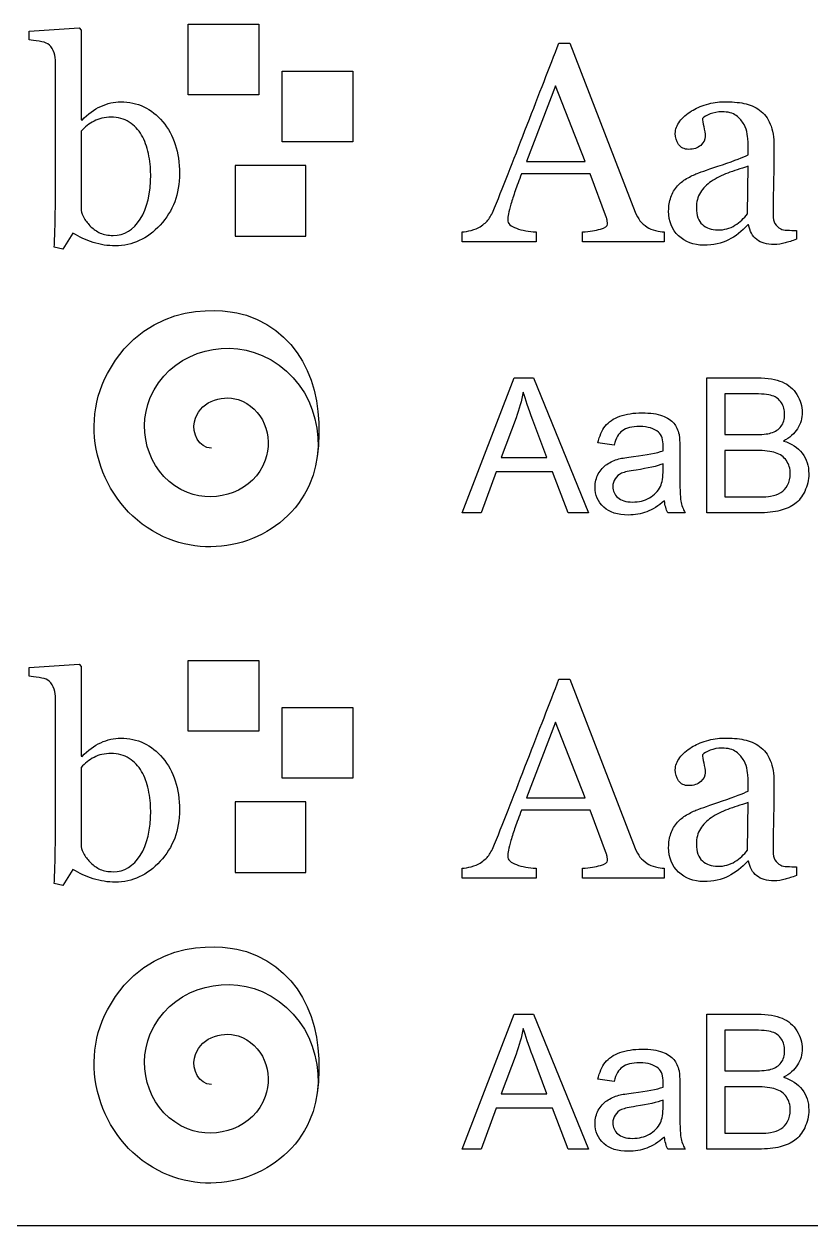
# Model space of a CAD drawing. Header units: inches. Extents: x 0 to 4, y 0 to 2.5.
# Drawn here: x 1.147 to 1.843, y 0 to 1.062 of the extents above; entities that cross this region are included whole.
import ezdxf

# ---------------------------------------------------------------- set-up
doc = ezdxf.new("R2010")
doc.units = ezdxf.units.IN
doc.layers.get('0').update_dxf_attribs({"linetype": 'CONTINUOUS'})

msp = doc.modelspace()

# ---------------------------------------------------------------- linework, layer by layer
at = {"color": 7}
for p, q in [((1.151177, 1.05622), (1.195366, 1.059027)), ((1.151177, 1.048407), (1.151177, 1.05622)), ((1.195366, 1.059027), (1.197076, 1.057196)), ((1.197076, 1.057196), (1.197076, 0.97785)), ((1.291667, 1), (1.291667, 1.0625)), ((1.291667, 1.0625), (1.354167, 1.0625)), ((1.354167, 1.0625), (1.354167, 1)), ((1.619662, 1.045722), (1.629427, 1.045722)), ((1.629427, 1.045722), (1.687167, 0.896308)), ((1.17437, 0.911567), (1.17437, 1.030707)), ((1.375, 0.958333), (1.375, 1.020833)), ((1.375, 1.020833), (1.4375, 1.020833)), ((1.4375, 1.020833), (1.4375, 0.958333)), ((1.354167, 1), (1.291667, 1)), ((1.61661, 1.008002), (1.590853, 0.940864)), ((1.642855, 0.940864), (1.61661, 1.008002)), ((1.197076, 0.97785), (1.19793, 0.977606)), ((1.197076, 0.967719), (1.197076, 0.897651)), ((1.4375, 0.958333), (1.375, 0.958333)), ((1.786898, 0.946967), (1.786898, 0.959052)), ((1.395833, 0.9375), (1.333333, 0.9375)), ((1.333333, 0.9375), (1.333333, 0.875)), ((1.395833, 0.875), (1.395833, 0.9375)), ((1.590853, 0.940864), (1.642855, 0.940864)), ((1.78641, 0.894599), (1.787142, 0.936713)), ((1.258599, 0.929511), (1.258599, 0.929511)), ((1.284111, 0.930365), (1.284112, 0.930366)), ((1.64725, 0.929999), (1.586581, 0.929999)), ((1.661654, 0.891181), (1.64725, 0.929999)), ((1.787386, 0.885078), (1.786654, 0.885078)), ((1.189874, 0.877631), (1.18084, 0.863593)), ((1.333333, 0.875), (1.395833, 0.875)), ((1.534213, 0.870063), (1.534213, 0.87873)), ((1.599398, 0.87873), (1.599398, 0.870063)), ((1.640536, 0.870063), (1.640536, 0.87873)), ((1.712679, 0.87873), (1.712679, 0.870063)), ((1.829745, 0.880072), (1.829745, 0.87226)), ((1.18084, 0.863593), (1.173272, 0.865302)), ((1.599398, 0.870063), (1.534213, 0.870063)), ((1.712679, 0.870063), (1.640536, 0.870063)), ((1.534213, 0.630425), (1.58003, 0.749729)), ((1.58003, 0.749729), (1.597038, 0.749729)), ((1.597038, 0.749729), (1.645866, 0.630425)), ((1.750521, 0.630425), (1.750521, 0.749729)), ((1.750521, 0.749729), (1.79528, 0.749729)), ((1.790153, 0.73565), (1.766309, 0.73565)), ((1.766309, 0.73565), (1.766309, 0.699599)), ((1.581739, 0.71441), (1.568636, 0.679416)), ((1.609082, 0.679416), (1.596631, 0.712457)), ((1.668491, 0.69024), (1.654168, 0.692193)), ((1.766309, 0.699599), (1.792106, 0.699599)), ((1.726596, 0.68617), (1.726596, 0.666639)), ((1.793896, 0.68552), (1.766308, 0.68552)), ((1.766308, 0.68552), (1.766309, 0.644504)), ((1.568636, 0.679416), (1.609082, 0.679416)), ((1.711784, 0.66843), (1.711784, 0.673801)), ((1.564079, 0.666558), (1.550977, 0.630425)), ((1.613965, 0.666558), (1.564079, 0.666558)), ((1.627881, 0.630425), (1.613965, 0.666558)), ((1.713006, 0.641086), (1.713005, 0.641086)), ((1.766309, 0.644504), (1.796012, 0.644504)), ((1.550977, 0.630425), (1.534213, 0.630425)), ((1.645866, 0.630425), (1.627881, 0.630425)), ((1.731235, 0.630425), (1.715936, 0.630425)), ((1.796012, 0.630425), (1.750521, 0.630425)), ((1.291667, 0.4375), (1.291667, 0.5)), ((1.291667, 0.5), (1.354167, 0.5)), ((1.354167, 0.5), (1.354167, 0.4375)), ((1.151177, 0.49372), (1.195366, 0.496528)), ((1.151177, 0.485908), (1.151177, 0.49372)), ((1.195366, 0.496528), (1.197076, 0.494697)), ((1.197076, 0.494697), (1.197076, 0.415351)), ((1.619662, 0.483222), (1.629427, 0.483222)), ((1.629427, 0.483222), (1.687167, 0.333808)), ((1.17437, 0.349067), (1.17437, 0.468207)), ((1.375, 0.395833), (1.375, 0.458333)), ((1.375, 0.458333), (1.4375, 0.458333)), ((1.4375, 0.458333), (1.4375, 0.395833)), ((1.354167, 0.4375), (1.291667, 0.4375)), ((1.61661, 0.445502), (1.590853, 0.378364)), ((1.642855, 0.378364), (1.61661, 0.445502)), ((1.197076, 0.415351), (1.19793, 0.415107)), ((1.197076, 0.405219), (1.197076, 0.335151)), ((1.4375, 0.395833), (1.375, 0.395833)), ((1.786898, 0.384467), (1.786898, 0.396552)), ((1.395833, 0.375), (1.333333, 0.375)), ((1.333333, 0.375), (1.333333, 0.3125)), ((1.395833, 0.3125), (1.395833, 0.375)), ((1.590853, 0.378364), (1.642855, 0.378364)), ((1.78641, 0.332099), (1.787142, 0.374213)), ((1.258599, 0.367011), (1.258599, 0.367011)), ((1.284111, 0.367866), (1.284112, 0.367866)), ((1.64725, 0.367499), (1.586581, 0.367499)), ((1.661654, 0.328681), (1.64725, 0.367499)), ((1.787386, 0.322577), (1.786654, 0.322577)), ((1.189874, 0.315131), (1.18084, 0.301093)), ((1.333333, 0.3125), (1.395833, 0.3125)), ((1.534213, 0.307563), (1.534213, 0.31623)), ((1.599398, 0.31623), (1.599398, 0.307563)), ((1.640536, 0.307563), (1.640536, 0.31623)), ((1.712679, 0.31623), (1.712679, 0.307563)), ((1.829745, 0.317572), (1.829745, 0.30976)), ((1.18084, 0.301093), (1.173272, 0.302802)), ((1.599398, 0.307563), (1.534213, 0.307563)), ((1.712679, 0.307563), (1.640536, 0.307563)), ((1.534213, 0.067925), (1.58003, 0.187229)), ((1.58003, 0.187229), (1.597038, 0.187229)), ((1.597038, 0.187229), (1.645866, 0.067925)), ((1.750521, 0.067925), (1.750521, 0.187229)), ((1.750521, 0.187229), (1.79528, 0.187229)), ((1.790153, 0.17315), (1.766309, 0.17315)), ((1.766309, 0.17315), (1.766309, 0.137099)), ((1.581739, 0.15191), (1.568636, 0.116916)), ((1.609082, 0.116916), (1.596631, 0.149957)), ((1.668491, 0.12774), (1.654168, 0.129693)), ((1.766309, 0.137099), (1.792106, 0.137099)), ((1.568636, 0.116916), (1.609082, 0.116916)), ((1.726596, 0.123671), (1.726596, 0.104139)), ((1.793896, 0.12302), (1.766308, 0.12302)), ((1.766308, 0.12302), (1.766309, 0.082004)), ((1.711784, 0.10593), (1.711784, 0.111301)), ((1.564079, 0.104058), (1.550977, 0.067925)), ((1.613965, 0.104058), (1.564079, 0.104058)), ((1.627881, 0.067925), (1.613965, 0.104058)), ((1.713006, 0.078586), (1.713005, 0.078586)), ((1.766309, 0.082004), (1.796012, 0.082004)), ((1.550977, 0.067925), (1.534213, 0.067925)), ((1.645866, 0.067925), (1.627881, 0.067925)), ((1.731235, 0.067925), (1.715936, 0.067925)), ((1.796012, 0.067925), (1.750521, 0.067925)), ((4, 0), (0, 0))]:
    msp.add_line(p, q, dxfattribs=at)
for points in [[(1.159844, 1.047309), (1.156263, 1.047878), (1.153374, 1.048245), (1.151177, 1.048407)], [(1.167656, 1.04499), (1.16611, 1.046048), (1.163506, 1.046821), (1.159844, 1.047309)], [(1.172417, 1.039008), (1.171197, 1.041775), (1.16961, 1.043769), (1.167656, 1.04499)], [(1.591586, 0.973335), (1.602084, 1.000434), (1.611442, 1.024564), (1.619662, 1.045722)], [(1.17437, 1.030707), (1.17437, 1.033474), (1.173719, 1.036241), (1.172417, 1.039008)], [(1.19793, 0.977606), (1.202975, 0.982977), (1.208469, 0.987006), (1.214409, 0.989691)], [(1.214409, 0.989691), (1.220431, 0.992377), (1.226332, 0.99372), (1.23211, 0.99372)], [(1.23211, 0.99372), (1.246921, 0.99372), (1.25929, 0.98786), (1.269219, 0.976141)], [(1.73685, 0.985664), (1.740512, 0.987942), (1.744947, 0.989855), (1.750155, 0.991401)], [(1.750155, 0.991401), (1.755364, 0.993028), (1.76045, 0.993842), (1.765414, 0.993842)], [(1.765414, 0.993842), (1.77225, 0.993842), (1.778191, 0.993354), (1.783237, 0.992377)], [(1.783237, 0.992377), (1.788363, 0.991482), (1.793002, 0.989488), (1.797153, 0.986396)], [(1.223565, 0.98017), (1.217868, 0.98017), (1.212863, 0.979031), (1.20855, 0.976752)], [(1.239678, 0.975776), (1.235202, 0.978706), (1.229831, 0.98017), (1.223565, 0.98017)], [(1.726474, 0.976508), (1.729159, 0.979926), (1.732618, 0.982978), (1.73685, 0.985664)], [(1.753329, 0.982978), (1.750155, 0.981757), (1.747917, 0.980455), (1.746615, 0.979072)], [(1.746615, 0.979072), (1.746615, 0.977444), (1.746981, 0.975044), (1.747714, 0.97187)], [(1.763827, 0.984931), (1.760084, 0.984931), (1.756584, 0.98428), (1.753329, 0.982978)], [(1.7764, 0.981513), (1.773471, 0.983792), (1.76928, 0.984931), (1.763827, 0.984931)], [(1.783358, 0.973701), (1.781731, 0.976712), (1.779412, 0.979316), (1.7764, 0.981513)], [(1.797153, 0.986396), (1.801303, 0.983385), (1.804436, 0.979275), (1.806552, 0.974067)], [(1.20855, 0.976752), (1.204318, 0.974555), (1.200494, 0.971544), (1.197076, 0.967719)], [(1.250542, 0.964301), (1.247776, 0.969021), (1.244154, 0.972846), (1.239678, 0.975776)], [(1.269219, 0.976141), (1.279147, 0.964423), (1.284111, 0.949164), (1.284111, 0.930365)], [(1.562777, 0.900093), (1.571485, 0.921821), (1.581088, 0.946235), (1.591586, 0.973335)], [(1.722568, 0.965766), (1.722568, 0.96951), (1.72387, 0.97309), (1.726474, 0.976508)], [(1.747714, 0.97187), (1.748528, 0.968696), (1.748935, 0.965766), (1.748935, 0.963081)], [(1.786166, 0.965156), (1.785759, 0.968167), (1.784823, 0.971015), (1.783358, 0.973701)], [(1.806552, 0.974067), (1.808749, 0.96894), (1.809848, 0.962307), (1.809848, 0.954169)], [(1.256646, 0.947944), (1.255344, 0.95421), (1.253309, 0.959663), (1.250542, 0.964301)], [(1.725375, 0.956), (1.723503, 0.95893), (1.722568, 0.962185), (1.722568, 0.965766)], [(1.748935, 0.963081), (1.748935, 0.960232), (1.747633, 0.957628), (1.745028, 0.955268)], [(1.786898, 0.959052), (1.786898, 0.96011), (1.786654, 0.962145), (1.786166, 0.965156)], [(1.258599, 0.929511), (1.258599, 0.935533), (1.257948, 0.941678), (1.256646, 0.947944)], [(1.734408, 0.951728), (1.730339, 0.951728), (1.727328, 0.953152), (1.725375, 0.956)], [(1.745028, 0.955268), (1.742505, 0.952908), (1.738965, 0.951728), (1.734408, 0.951728)], [(1.764193, 0.938178), (1.775424, 0.941922), (1.782992, 0.944851), (1.786898, 0.946967)], [(1.809848, 0.954169), (1.809848, 0.942532), (1.809726, 0.932197), (1.809481, 0.923163)], [(1.741976, 0.930488), (1.745638, 0.931871), (1.753044, 0.934435), (1.764193, 0.938178)], [(1.787142, 0.936713), (1.780225, 0.934679), (1.774162, 0.932685), (1.768954, 0.930732)], [(1.249444, 0.890082), (1.255547, 0.899685), (1.258599, 0.912828), (1.258599, 0.929511)], [(1.284112, 0.930366), (1.284112, 0.912299), (1.278415, 0.897122), (1.267022, 0.884833)], [(1.586581, 0.929999), (1.584302, 0.924303), (1.58243, 0.919339), (1.580965, 0.915107)], [(1.72452, 0.919379), (1.726555, 0.921821), (1.72924, 0.923977), (1.732577, 0.925849)], [(1.732577, 0.925849), (1.735914, 0.927802), (1.739047, 0.929348), (1.741976, 0.930488)], [(1.768954, 0.930732), (1.763745, 0.928779), (1.758903, 0.926337), (1.754427, 0.923408)], [(1.580965, 0.915107), (1.579582, 0.910875), (1.578321, 0.906969), (1.577181, 0.903388)], [(1.718661, 0.909492), (1.719963, 0.913154), (1.721916, 0.91645), (1.72452, 0.919379)], [(1.754427, 0.923408), (1.750358, 0.920641), (1.747144, 0.917345), (1.744784, 0.91352)], [(1.809481, 0.923163), (1.809237, 0.914212), (1.809115, 0.904405), (1.809115, 0.893744)], [(1.174126, 0.887031), (1.174289, 0.895494), (1.17437, 0.903673), (1.17437, 0.911567)], [(1.577181, 0.903388), (1.576123, 0.899889), (1.575391, 0.89704), (1.574984, 0.894843)], [(1.716708, 0.897041), (1.716708, 0.901679), (1.717359, 0.90583), (1.718661, 0.909492)], [(1.744784, 0.91352), (1.742424, 0.909776), (1.741244, 0.905301), (1.741244, 0.900092)], [(1.197076, 0.897651), (1.197564, 0.895698), (1.1985, 0.893419), (1.199883, 0.890815)], [(1.557528, 0.890083), (1.559318, 0.892524), (1.561068, 0.895861), (1.562777, 0.900093)], [(1.574984, 0.894843), (1.574577, 0.892646), (1.574374, 0.890855), (1.574374, 0.889472)], [(1.687167, 0.896308), (1.688387, 0.893135), (1.689771, 0.890571), (1.691317, 0.888618)], [(1.725375, 0.875312), (1.719597, 0.880846), (1.716708, 0.888089), (1.716708, 0.897041)], [(1.741244, 0.900092), (1.741244, 0.893338), (1.742993, 0.888373), (1.746493, 0.8852)], [(1.775301, 0.884589), (1.779696, 0.887438), (1.783399, 0.890774), (1.78641, 0.894599)], [(1.809115, 0.893744), (1.809115, 0.890571), (1.809644, 0.888048), (1.810702, 0.886176)], [(1.173272, 0.865302), (1.173679, 0.871324), (1.173964, 0.878567), (1.174126, 0.887031)], [(1.199883, 0.890815), (1.201348, 0.888211), (1.203301, 0.885729), (1.205743, 0.883369)], [(1.205743, 0.883369), (1.208184, 0.88109), (1.210951, 0.879218), (1.214043, 0.877753)], [(1.225396, 0.875678), (1.235324, 0.875678), (1.24334, 0.88048), (1.249444, 0.890082)], [(1.267022, 0.884833), (1.255629, 0.872545), (1.242404, 0.866401), (1.227349, 0.866401)], [(1.542147, 0.880073), (1.545321, 0.880887), (1.547925, 0.881945), (1.54996, 0.883247)], [(1.54996, 0.883247), (1.553215, 0.885444), (1.555738, 0.887723), (1.557528, 0.890083)], [(1.574374, 0.889472), (1.574374, 0.886217), (1.576937, 0.883694), (1.582064, 0.881904)], [(1.582064, 0.881904), (1.587191, 0.880113), (1.592969, 0.879056), (1.599398, 0.87873)], [(1.656283, 0.881171), (1.660515, 0.882392), (1.662631, 0.883898), (1.662631, 0.885688)], [(1.662386, 0.888373), (1.662224, 0.889431), (1.66198, 0.890367), (1.661654, 0.891181)], [(1.662631, 0.885688), (1.662631, 0.88642), (1.662549, 0.887315), (1.662386, 0.888373)], [(1.691317, 0.888618), (1.692863, 0.886665), (1.69502, 0.884752), (1.697787, 0.882881)], [(1.697787, 0.882881), (1.699658, 0.881741), (1.7021, 0.880765), (1.705111, 0.879951)], [(1.746493, 0.8852), (1.750073, 0.882026), (1.75459, 0.880439), (1.760042, 0.880439)], [(1.760042, 0.880439), (1.76582, 0.880439), (1.770907, 0.881822), (1.775301, 0.884589)], [(1.786654, 0.885078), (1.781364, 0.879218), (1.775668, 0.874742), (1.769564, 0.87165)], [(1.794589, 0.872016), (1.790845, 0.875027), (1.788444, 0.879381), (1.787386, 0.885078)], [(1.810702, 0.886176), (1.811842, 0.884304), (1.813551, 0.882717), (1.815829, 0.881415)], [(1.207818, 0.869452), (1.20147, 0.871487), (1.195489, 0.874213), (1.189874, 0.877631)], [(1.214043, 0.877753), (1.217136, 0.87637), (1.22092, 0.875678), (1.225396, 0.875678)], [(1.534213, 0.87873), (1.536329, 0.878893), (1.538973, 0.87934), (1.542147, 0.880073)], [(1.640536, 0.87873), (1.646883, 0.879137), (1.652132, 0.879951), (1.656283, 0.881171)], [(1.705111, 0.879951), (1.708122, 0.879219), (1.710645, 0.878812), (1.712679, 0.87873)], [(1.747714, 0.867011), (1.73868, 0.867011), (1.731234, 0.869778), (1.725375, 0.875312)], [(1.769564, 0.87165), (1.763542, 0.868557), (1.756259, 0.867011), (1.747714, 0.867011)], [(1.809847, 0.867622), (1.8035, 0.867622), (1.798413, 0.869086), (1.794589, 0.872016)], [(1.815829, 0.881415), (1.81705, 0.880683), (1.818962, 0.880276), (1.821567, 0.880194)], [(1.829745, 0.87226), (1.82592, 0.870877), (1.822543, 0.869778), (1.819613, 0.868964)], [(1.821567, 0.880194), (1.824252, 0.880113), (1.826978, 0.880072), (1.829745, 0.880072)], [(1.227349, 0.866401), (1.220757, 0.866401), (1.214247, 0.867418), (1.207818, 0.869452)], [(1.819613, 0.868964), (1.816765, 0.868069), (1.813509, 0.867622), (1.809847, 0.867622)], [(1.220279, 0.75352), (1.25655, 0.821314), (1.326783, 0.81064), (1.343208, 0.805054)], [(1.343208, 0.805054), (1.395828, 0.78716), (1.413133, 0.734531), (1.405903, 0.67978)], [(1.258263, 0.732231), (1.27419, 0.770312), (1.320221, 0.785722), (1.357207, 0.769635)], [(1.357207, 0.769635), (1.400595, 0.750764), (1.418019, 0.697921), (1.399066, 0.655591)], [(1.269922, 0.609276), (1.215907, 0.634007), (1.192691, 0.701956), (1.220279, 0.75352)], [(1.79528, 0.749729), (1.804394, 0.749729), (1.811692, 0.748508), (1.817171, 0.746066)], [(1.817171, 0.746066), (1.822705, 0.743679), (1.827018, 0.739963), (1.830111, 0.734917)], [(1.297375, 0.710943), (1.301108, 0.727891), (1.320416, 0.735354), (1.335918, 0.730523)], [(1.588168, 0.737196), (1.586648, 0.729546), (1.584505, 0.721951), (1.581739, 0.71441)], [(1.596631, 0.712457), (1.592833, 0.722493), (1.590012, 0.73074), (1.588168, 0.737196)], [(1.808301, 0.733941), (1.804774, 0.73508), (1.798725, 0.73565), (1.790153, 0.73565)], [(1.816439, 0.727756), (1.81454, 0.730794), (1.811827, 0.732856), (1.808301, 0.733941)], [(1.830111, 0.734917), (1.833257, 0.729926), (1.834831, 0.724691), (1.834831, 0.719211)], [(1.291211, 0.648388), (1.258433, 0.661353), (1.245031, 0.700595), (1.258263, 0.732231)], [(1.335918, 0.730523), (1.358125, 0.723603), (1.367539, 0.697786), (1.359954, 0.67688)], [(1.819287, 0.717339), (1.819287, 0.7213), (1.818338, 0.724772), (1.816439, 0.727756)], [(1.660597, 0.707004), (1.663581, 0.710802), (1.667894, 0.713704), (1.673537, 0.715712)], [(1.673537, 0.715712), (1.679179, 0.717773), (1.685717, 0.718804), (1.693149, 0.718804)], [(1.693149, 0.718804), (1.700528, 0.718804), (1.706523, 0.717936), (1.711134, 0.7162)], [(1.711134, 0.7162), (1.715746, 0.714464), (1.719137, 0.712267), (1.721307, 0.709608)], [(1.816195, 0.706923), (1.818256, 0.70969), (1.819287, 0.713162), (1.819287, 0.717339)], [(1.834831, 0.719211), (1.834831, 0.714111), (1.833447, 0.70931), (1.83068, 0.704807)], [(1.3125, 0.6875), (1.300824, 0.687626), (1.29517, 0.700931), (1.297375, 0.710943)], [(1.654168, 0.692193), (1.65547, 0.698323), (1.657613, 0.70326), (1.660597, 0.707004)], [(1.675734, 0.703016), (1.672479, 0.700629), (1.670065, 0.69637), (1.668491, 0.69024)], [(1.691034, 0.706678), (1.684143, 0.706678), (1.679044, 0.705458), (1.675734, 0.703016)], [(1.707716, 0.701714), (1.703973, 0.705024), (1.698412, 0.706678), (1.691034, 0.706678)], [(1.711867, 0.6891), (1.711867, 0.695068), (1.710483, 0.699273), (1.707716, 0.701714)], [(1.721307, 0.709608), (1.723477, 0.707004), (1.724996, 0.703694), (1.725864, 0.69968)], [(1.807161, 0.700982), (1.811176, 0.702175), (1.814187, 0.704156), (1.816195, 0.706923)], [(1.83068, 0.704807), (1.827913, 0.700304), (1.823736, 0.696669), (1.818148, 0.693902)], [(1.725864, 0.69968), (1.726352, 0.697184), (1.726596, 0.692681), (1.726596, 0.68617)], [(1.792106, 0.699599), (1.799105, 0.699599), (1.804123, 0.70006), (1.807161, 0.700982)], [(1.818148, 0.693902), (1.825363, 0.691786), (1.830897, 0.688178), (1.834749, 0.683078)], [(1.67264, 0.678033), (1.675516, 0.678792), (1.679856, 0.679525), (1.685661, 0.68023)], [(1.685661, 0.68023), (1.697488, 0.68164), (1.706196, 0.683322), (1.711784, 0.685275)], [(1.711784, 0.685275), (1.711839, 0.687283), (1.711867, 0.688558), (1.711867, 0.6891)], [(1.811311, 0.683485), (1.807297, 0.684842), (1.801492, 0.68552), (1.793896, 0.68552)], [(1.820833, 0.676568), (1.818554, 0.679877), (1.81538, 0.682183), (1.811311, 0.683485)], [(1.834749, 0.683078), (1.838656, 0.677978), (1.840609, 0.671956), (1.840609, 0.665012)], [(1.359954, 0.67688), (1.349983, 0.649395), (1.31749, 0.637994), (1.291211, 0.648388)], [(1.654493, 0.664768), (1.656446, 0.668294), (1.658968, 0.671115), (1.662061, 0.673231)], [(1.662061, 0.673231), (1.665208, 0.675347), (1.668734, 0.676948), (1.67264, 0.678033)], [(1.711784, 0.673801), (1.706467, 0.671631), (1.698492, 0.669786), (1.687858, 0.668267)], [(1.824251, 0.665012), (1.824251, 0.669461), (1.823112, 0.673313), (1.820833, 0.676568)], [(1.651644, 0.653212), (1.651644, 0.657444), (1.652594, 0.661296), (1.654493, 0.664768)], [(1.669303, 0.660536), (1.667947, 0.658475), (1.667269, 0.656169), (1.667269, 0.653619)], [(1.675081, 0.665338), (1.672586, 0.664253), (1.67066, 0.662652), (1.669303, 0.660536)], [(1.687858, 0.668267), (1.681836, 0.667399), (1.677577, 0.666423), (1.675081, 0.665338)], [(1.709424, 0.653782), (1.710997, 0.657091), (1.711784, 0.661974), (1.711784, 0.66843)], [(1.726596, 0.666639), (1.726596, 0.653022), (1.726895, 0.644395), (1.727492, 0.64076)], [(1.821891, 0.654921), (1.823464, 0.657851), (1.824251, 0.661214), (1.824251, 0.665012)], [(1.840609, 0.665012), (1.840609, 0.659424), (1.839415, 0.654215), (1.837028, 0.649387)], [(1.399066, 0.655591), (1.377261, 0.606891), (1.317592, 0.58745), (1.269922, 0.609276)], [(1.659294, 0.635389), (1.654194, 0.640055), (1.651644, 0.645996), (1.651644, 0.653212)], [(1.667269, 0.653619), (1.667269, 0.649713), (1.668734, 0.646457), (1.671663, 0.643853)], [(1.69974, 0.643609), (1.704134, 0.646105), (1.707362, 0.649496), (1.709424, 0.653782)], [(1.806755, 0.645074), (1.810389, 0.645725), (1.813428, 0.64681), (1.815869, 0.648329)], [(1.815869, 0.648329), (1.818311, 0.649848), (1.820318, 0.652045), (1.821891, 0.654921)], [(1.837028, 0.649387), (1.834695, 0.644613), (1.831793, 0.640923), (1.82832, 0.638319)], [(1.671663, 0.643853), (1.674647, 0.641249), (1.678988, 0.639947), (1.684684, 0.639947)], [(1.684684, 0.639947), (1.690327, 0.639947), (1.695345, 0.641168), (1.69974, 0.643609)], [(1.713005, 0.641086), (1.707579, 0.636475), (1.702344, 0.633219), (1.697298, 0.631321)], [(1.715936, 0.630425), (1.714416, 0.633463), (1.71344, 0.637017), (1.713006, 0.641086)], [(1.727492, 0.64076), (1.728143, 0.63718), (1.729391, 0.633735), (1.731235, 0.630425)], [(1.796012, 0.644504), (1.801112, 0.644504), (1.804693, 0.644694), (1.806755, 0.645074)], [(1.82832, 0.638319), (1.824848, 0.635715), (1.820481, 0.633735), (1.815218, 0.632378)], [(1.681185, 0.628472), (1.671691, 0.628472), (1.664394, 0.630778), (1.659294, 0.635389)], [(1.697298, 0.631321), (1.692307, 0.629422), (1.686936, 0.628472), (1.681185, 0.628472)], [(1.815218, 0.632378), (1.81001, 0.631076), (1.803608, 0.630425), (1.796012, 0.630425)], [(1.159844, 0.484809), (1.156263, 0.485379), (1.153374, 0.485745), (1.151177, 0.485908)], [(1.167656, 0.48249), (1.16611, 0.483548), (1.163506, 0.484321), (1.159844, 0.484809)], [(1.172417, 0.476508), (1.171197, 0.479275), (1.16961, 0.481269), (1.167656, 0.48249)], [(1.591586, 0.410835), (1.602084, 0.437934), (1.611442, 0.462063), (1.619662, 0.483222)], [(1.17437, 0.468207), (1.17437, 0.470974), (1.173719, 0.473741), (1.172417, 0.476508)], [(1.19793, 0.415107), (1.202975, 0.420478), (1.208469, 0.424506), (1.214409, 0.427192)], [(1.214409, 0.427192), (1.220431, 0.429877), (1.226332, 0.43122), (1.23211, 0.43122)], [(1.23211, 0.43122), (1.246921, 0.43122), (1.25929, 0.425361), (1.269219, 0.413642)], [(1.73685, 0.423163), (1.740512, 0.425442), (1.744947, 0.427354), (1.750155, 0.4289)], [(1.750155, 0.4289), (1.755364, 0.430528), (1.76045, 0.431342), (1.765414, 0.431342)], [(1.765414, 0.431342), (1.77225, 0.431342), (1.778191, 0.430853), (1.783237, 0.429877)], [(1.783237, 0.429877), (1.788363, 0.428982), (1.793002, 0.426988), (1.797153, 0.423895)], [(1.223565, 0.417671), (1.217868, 0.417671), (1.212863, 0.416531), (1.20855, 0.414252)], [(1.239678, 0.413276), (1.235202, 0.416206), (1.229831, 0.417671), (1.223565, 0.417671)], [(1.726474, 0.414008), (1.729159, 0.417426), (1.732618, 0.420478), (1.73685, 0.423163)], [(1.753329, 0.420478), (1.750155, 0.419257), (1.747917, 0.417955), (1.746615, 0.416571)], [(1.746615, 0.416571), (1.746615, 0.414944), (1.746981, 0.412543), (1.747714, 0.409369)], [(1.763827, 0.422431), (1.760084, 0.422431), (1.756584, 0.42178), (1.753329, 0.420478)], [(1.7764, 0.419013), (1.773471, 0.421292), (1.76928, 0.422431), (1.763827, 0.422431)], [(1.783358, 0.4112), (1.781731, 0.414211), (1.779412, 0.416816), (1.7764, 0.419013)], [(1.797153, 0.423895), (1.801303, 0.420884), (1.804436, 0.416775), (1.806552, 0.411566)], [(1.20855, 0.414252), (1.204318, 0.412055), (1.200494, 0.409044), (1.197076, 0.405219)], [(1.250542, 0.401801), (1.247776, 0.406521), (1.244154, 0.410346), (1.239678, 0.413276)], [(1.269219, 0.413642), (1.279147, 0.401923), (1.284111, 0.386665), (1.284111, 0.367866)], [(1.562777, 0.337592), (1.571485, 0.359321), (1.581088, 0.383735), (1.591586, 0.410835)], [(1.722568, 0.403266), (1.722568, 0.407009), (1.72387, 0.41059), (1.726474, 0.414008)], [(1.747714, 0.409369), (1.748528, 0.406195), (1.748935, 0.403266), (1.748935, 0.40058)], [(1.786166, 0.402655), (1.785759, 0.405667), (1.784823, 0.408515), (1.783358, 0.4112)], [(1.806552, 0.411566), (1.808749, 0.406439), (1.809848, 0.399807), (1.809848, 0.391669)], [(1.256646, 0.385444), (1.255344, 0.39171), (1.253309, 0.397163), (1.250542, 0.401801)], [(1.725375, 0.3935), (1.723503, 0.39643), (1.722568, 0.399685), (1.722568, 0.403266)], [(1.734408, 0.389228), (1.730339, 0.389228), (1.727328, 0.390652), (1.725375, 0.3935)], [(1.748935, 0.40058), (1.748935, 0.397732), (1.747633, 0.395128), (1.745028, 0.392768)], [(1.786898, 0.396552), (1.786898, 0.39761), (1.786654, 0.399644), (1.786166, 0.402655)], [(1.258599, 0.367011), (1.258599, 0.373034), (1.257948, 0.379178), (1.256646, 0.385444)], [(1.745028, 0.392768), (1.742505, 0.390408), (1.738965, 0.389228), (1.734408, 0.389228)], [(1.764193, 0.375678), (1.775424, 0.379421), (1.782992, 0.382351), (1.786898, 0.384467)], [(1.809848, 0.391669), (1.809848, 0.380031), (1.809726, 0.369696), (1.809481, 0.360663)], [(1.741976, 0.367987), (1.745638, 0.369371), (1.753044, 0.371934), (1.764193, 0.375678)], [(1.787142, 0.374213), (1.780225, 0.372179), (1.774162, 0.370185), (1.768954, 0.368232)], [(1.249444, 0.327583), (1.255547, 0.337185), (1.258599, 0.350328), (1.258599, 0.367011)], [(1.284112, 0.367866), (1.284112, 0.349799), (1.278415, 0.334622), (1.267022, 0.322333)], [(1.586581, 0.367499), (1.584302, 0.361803), (1.58243, 0.356839), (1.580965, 0.352607)], [(1.72452, 0.356879), (1.726555, 0.359321), (1.72924, 0.361477), (1.732577, 0.363349)], [(1.732577, 0.363349), (1.735914, 0.365302), (1.739047, 0.366848), (1.741976, 0.367987)], [(1.768954, 0.368232), (1.763745, 0.366279), (1.758903, 0.363837), (1.754427, 0.360908)], [(1.580965, 0.352607), (1.579582, 0.348375), (1.578321, 0.344469), (1.577181, 0.340888)], [(1.718661, 0.346991), (1.719963, 0.350653), (1.721916, 0.353949), (1.72452, 0.356879)], [(1.744784, 0.35102), (1.742424, 0.347277), (1.741244, 0.342801), (1.741244, 0.337592)], [(1.754427, 0.360908), (1.750358, 0.358141), (1.747144, 0.354845), (1.744784, 0.35102)], [(1.809481, 0.360663), (1.809237, 0.351711), (1.809115, 0.341905), (1.809115, 0.331244)], [(1.174126, 0.324531), (1.174289, 0.332994), (1.17437, 0.341173), (1.17437, 0.349067)], [(1.577181, 0.340888), (1.576123, 0.337389), (1.575391, 0.33454), (1.574984, 0.332343)], [(1.716708, 0.33454), (1.716708, 0.339179), (1.717359, 0.343329), (1.718661, 0.346991)], [(1.197076, 0.335151), (1.197564, 0.333198), (1.1985, 0.330919), (1.199883, 0.328315)], [(1.557528, 0.327583), (1.559318, 0.330024), (1.561068, 0.333361), (1.562777, 0.337592)], [(1.574984, 0.332343), (1.574577, 0.330146), (1.574374, 0.328355), (1.574374, 0.326972)], [(1.687167, 0.333808), (1.688387, 0.330634), (1.689771, 0.328071), (1.691317, 0.326118)], [(1.725375, 0.312812), (1.719597, 0.318346), (1.716708, 0.325588), (1.716708, 0.33454)], [(1.741244, 0.337592), (1.741244, 0.330838), (1.742993, 0.325874), (1.746493, 0.3227)], [(1.775301, 0.322089), (1.779696, 0.324938), (1.783399, 0.328274), (1.78641, 0.332099)], [(1.809115, 0.331244), (1.809115, 0.32807), (1.809644, 0.325547), (1.810702, 0.323676)], [(1.173272, 0.302802), (1.173679, 0.308824), (1.173964, 0.316067), (1.174126, 0.324531)], [(1.199883, 0.328315), (1.201348, 0.325711), (1.203301, 0.323229), (1.205743, 0.320869)], [(1.205743, 0.320869), (1.208184, 0.31859), (1.210951, 0.316718), (1.214043, 0.315253)], [(1.225396, 0.313178), (1.235324, 0.313178), (1.24334, 0.31798), (1.249444, 0.327583)], [(1.267022, 0.322333), (1.255629, 0.310045), (1.242404, 0.303901), (1.227349, 0.303901)], [(1.542147, 0.317573), (1.545321, 0.318387), (1.547925, 0.319445), (1.54996, 0.320747)], [(1.54996, 0.320747), (1.553215, 0.322944), (1.555738, 0.325223), (1.557528, 0.327583)], [(1.574374, 0.326972), (1.574374, 0.323717), (1.576937, 0.321194), (1.582064, 0.319404)], [(1.582064, 0.319404), (1.587191, 0.317613), (1.592969, 0.316555), (1.599398, 0.31623)], [(1.656283, 0.318671), (1.660515, 0.319892), (1.662631, 0.321398), (1.662631, 0.323188)], [(1.662386, 0.325873), (1.662224, 0.326931), (1.66198, 0.327867), (1.661654, 0.328681)], [(1.662631, 0.323188), (1.662631, 0.32392), (1.662549, 0.324816), (1.662386, 0.325873)], [(1.691317, 0.326118), (1.692863, 0.324165), (1.69502, 0.322252), (1.697787, 0.32038)], [(1.697787, 0.32038), (1.699659, 0.319241), (1.7021, 0.318265), (1.705111, 0.317451)], [(1.746493, 0.3227), (1.750073, 0.319526), (1.75459, 0.317939), (1.760042, 0.317939)], [(1.760042, 0.317939), (1.76582, 0.317939), (1.770907, 0.319322), (1.775301, 0.322089)], [(1.786654, 0.322577), (1.781364, 0.316718), (1.775668, 0.312242), (1.769564, 0.30915)], [(1.794589, 0.309516), (1.790845, 0.312527), (1.788444, 0.316881), (1.787386, 0.322577)], [(1.810702, 0.323676), (1.811842, 0.321804), (1.813551, 0.320217), (1.815829, 0.318915)], [(1.815829, 0.318915), (1.81705, 0.318183), (1.818962, 0.317776), (1.821567, 0.317694)], [(1.207818, 0.306952), (1.20147, 0.308987), (1.195489, 0.311713), (1.189874, 0.315131)], [(1.214043, 0.315253), (1.217136, 0.31387), (1.22092, 0.313178), (1.225396, 0.313178)], [(1.534213, 0.31623), (1.536329, 0.316392), (1.538974, 0.31684), (1.542147, 0.317573)], [(1.640536, 0.31623), (1.646883, 0.316637), (1.652132, 0.317451), (1.656283, 0.318671)], [(1.705111, 0.317451), (1.708122, 0.316719), (1.710645, 0.316312), (1.712679, 0.31623)], [(1.747714, 0.304511), (1.73868, 0.304511), (1.731234, 0.307278), (1.725375, 0.312812)], [(1.769564, 0.30915), (1.763542, 0.306057), (1.756259, 0.304511), (1.747714, 0.304511)], [(1.809847, 0.305121), (1.8035, 0.305121), (1.798413, 0.306586), (1.794589, 0.309516)], [(1.829745, 0.30976), (1.82592, 0.308377), (1.822543, 0.307278), (1.819613, 0.306464)], [(1.821567, 0.317694), (1.824252, 0.317613), (1.826978, 0.317572), (1.829745, 0.317572)], [(1.227349, 0.303901), (1.220757, 0.303901), (1.214247, 0.304918), (1.207818, 0.306952)], [(1.819613, 0.306464), (1.816765, 0.305569), (1.813509, 0.305121), (1.809847, 0.305121)], [(1.220279, 0.19102), (1.25655, 0.258814), (1.326783, 0.24814), (1.343208, 0.242554)], [(1.343208, 0.242554), (1.395828, 0.22466), (1.413133, 0.172031), (1.405903, 0.11728)], [(1.258263, 0.169731), (1.27419, 0.207812), (1.320221, 0.223222), (1.357207, 0.207135)], [(1.357207, 0.207135), (1.400595, 0.188264), (1.418019, 0.135421), (1.399066, 0.093091)], [(1.269922, 0.046776), (1.215907, 0.071507), (1.192691, 0.139456), (1.220279, 0.19102)], [(1.79528, 0.187229), (1.804394, 0.187229), (1.811692, 0.186008), (1.817171, 0.183567)], [(1.817171, 0.183567), (1.822705, 0.181179), (1.827018, 0.177463), (1.830111, 0.172418)], [(1.297375, 0.148443), (1.301108, 0.165391), (1.320416, 0.172854), (1.335918, 0.168023)], [(1.588168, 0.174696), (1.586648, 0.167047), (1.584505, 0.159451), (1.581739, 0.15191)], [(1.596631, 0.149957), (1.592833, 0.159994), (1.590012, 0.16824), (1.588168, 0.174696)], [(1.808301, 0.171441), (1.804774, 0.17258), (1.798725, 0.17315), (1.790153, 0.17315)], [(1.816439, 0.165256), (1.81454, 0.168294), (1.811827, 0.170356), (1.808301, 0.171441)], [(1.830111, 0.172418), (1.833257, 0.167426), (1.834831, 0.162191), (1.834831, 0.156711)], [(1.291211, 0.085888), (1.258433, 0.098853), (1.245031, 0.138095), (1.258263, 0.169731)], [(1.335918, 0.168023), (1.358125, 0.161103), (1.367539, 0.135286), (1.359954, 0.11438)], [(1.819287, 0.154839), (1.819287, 0.1588), (1.818338, 0.162272), (1.816439, 0.165256)], [(1.660597, 0.144504), (1.663581, 0.148302), (1.667894, 0.151204), (1.673537, 0.153212)], [(1.673537, 0.153212), (1.679179, 0.155273), (1.685717, 0.156304), (1.693149, 0.156304)], [(1.693149, 0.156304), (1.700528, 0.156304), (1.706523, 0.155436), (1.711134, 0.1537)], [(1.711134, 0.1537), (1.715746, 0.151964), (1.719137, 0.149766), (1.721307, 0.147108)], [(1.816195, 0.144423), (1.818256, 0.14719), (1.819287, 0.150662), (1.819287, 0.154839)], [(1.834831, 0.156711), (1.834831, 0.151611), (1.833447, 0.14681), (1.83068, 0.142307)], [(1.3125, 0.125), (1.300824, 0.125126), (1.29517, 0.138431), (1.297375, 0.148443)], [(1.654168, 0.129693), (1.65547, 0.135823), (1.657613, 0.14076), (1.660597, 0.144504)], [(1.675734, 0.140516), (1.672479, 0.138129), (1.670065, 0.13387), (1.668491, 0.12774)], [(1.691034, 0.144179), (1.684143, 0.144179), (1.679044, 0.142958), (1.675734, 0.140516)], [(1.707716, 0.139214), (1.703973, 0.142524), (1.698412, 0.144179), (1.691034, 0.144179)], [(1.711867, 0.1266), (1.711867, 0.132568), (1.710483, 0.136773), (1.707716, 0.139214)], [(1.721307, 0.147108), (1.723477, 0.144504), (1.724996, 0.141194), (1.725864, 0.13718)], [(1.792106, 0.137099), (1.799105, 0.137099), (1.804123, 0.13756), (1.807161, 0.138482)], [(1.807161, 0.138482), (1.811176, 0.139676), (1.814187, 0.141656), (1.816195, 0.144423)], [(1.83068, 0.142307), (1.827913, 0.137804), (1.823736, 0.134169), (1.818148, 0.131402)], [(1.725864, 0.13718), (1.726352, 0.134684), (1.726596, 0.130181), (1.726596, 0.123671)], [(1.818148, 0.131402), (1.825363, 0.129286), (1.830897, 0.125678), (1.834749, 0.120578)], [(1.67264, 0.115533), (1.675516, 0.116292), (1.679856, 0.117025), (1.685661, 0.11773)], [(1.685661, 0.11773), (1.697488, 0.11914), (1.706196, 0.120822), (1.711784, 0.122776)], [(1.711784, 0.122776), (1.711839, 0.124783), (1.711867, 0.126058), (1.711867, 0.1266)], [(1.811311, 0.120985), (1.807297, 0.122342), (1.801492, 0.12302), (1.793896, 0.12302)], [(1.820833, 0.114068), (1.818554, 0.117377), (1.81538, 0.119683), (1.811311, 0.120985)], [(1.834749, 0.120578), (1.838656, 0.115479), (1.840609, 0.109456), (1.840609, 0.102512)], [(1.359954, 0.11438), (1.349983, 0.086895), (1.31749, 0.075494), (1.291211, 0.085888)], [(1.654493, 0.102268), (1.656446, 0.105794), (1.658968, 0.108615), (1.662061, 0.110731)], [(1.662061, 0.110731), (1.665208, 0.112847), (1.668734, 0.114448), (1.67264, 0.115533)], [(1.711784, 0.111301), (1.706467, 0.109131), (1.698492, 0.107286), (1.687858, 0.105767)], [(1.824251, 0.102512), (1.824251, 0.106961), (1.823112, 0.110813), (1.820833, 0.114068)], [(1.651644, 0.090712), (1.651644, 0.094944), (1.652594, 0.098796), (1.654493, 0.102268)], [(1.669303, 0.098036), (1.667947, 0.095975), (1.667269, 0.093669), (1.667269, 0.091119)], [(1.675081, 0.102838), (1.672586, 0.101753), (1.67066, 0.100152), (1.669303, 0.098036)], [(1.687858, 0.105767), (1.681836, 0.104899), (1.677577, 0.103923), (1.675081, 0.102838)], [(1.709424, 0.091282), (1.710997, 0.094591), (1.711784, 0.099474), (1.711784, 0.10593)], [(1.726596, 0.104139), (1.726596, 0.090522), (1.726895, 0.081895), (1.727492, 0.07826)], [(1.821891, 0.092421), (1.823464, 0.095351), (1.824251, 0.098714), (1.824251, 0.102512)], [(1.840609, 0.102512), (1.840609, 0.096924), (1.839415, 0.091716), (1.837028, 0.086887)], [(1.399066, 0.093091), (1.377261, 0.044391), (1.317592, 0.02495), (1.269922, 0.046776)], [(1.659294, 0.07289), (1.654194, 0.077555), (1.651644, 0.083496), (1.651644, 0.090712)], [(1.667269, 0.091119), (1.667269, 0.087213), (1.668734, 0.083958), (1.671663, 0.081353)], [(1.69974, 0.081109), (1.704134, 0.083605), (1.707362, 0.086996), (1.709424, 0.091282)], [(1.806755, 0.082574), (1.810389, 0.083225), (1.813428, 0.08431), (1.815869, 0.085829)], [(1.815869, 0.085829), (1.818311, 0.087348), (1.820318, 0.089545), (1.821891, 0.092421)], [(1.837028, 0.086887), (1.834695, 0.082113), (1.831793, 0.078423), (1.82832, 0.075819)], [(1.671663, 0.081353), (1.674647, 0.078749), (1.678988, 0.077447), (1.684684, 0.077447)], [(1.684684, 0.077447), (1.690327, 0.077447), (1.695345, 0.078668), (1.69974, 0.081109)], [(1.713005, 0.078586), (1.707579, 0.073975), (1.702344, 0.07072), (1.697298, 0.068821)], [(1.715936, 0.067925), (1.714416, 0.070963), (1.71344, 0.074517), (1.713006, 0.078586)], [(1.727492, 0.07826), (1.728143, 0.07468), (1.729391, 0.071235), (1.731235, 0.067925)], [(1.796012, 0.082004), (1.801112, 0.082004), (1.804693, 0.082194), (1.806755, 0.082574)], [(1.82832, 0.075819), (1.824848, 0.073215), (1.820481, 0.071235), (1.815218, 0.069879)], [(1.681185, 0.065972), (1.671691, 0.065972), (1.664394, 0.068278), (1.659294, 0.07289)], [(1.697298, 0.068821), (1.692307, 0.066922), (1.686936, 0.065972), (1.681185, 0.065972)], [(1.815218, 0.069879), (1.81001, 0.068576), (1.803608, 0.067925), (1.796012, 0.067925)]]:
    msp.add_open_spline(points, degree=3, dxfattribs=at)

doc.saveas('drawing.dxf')
